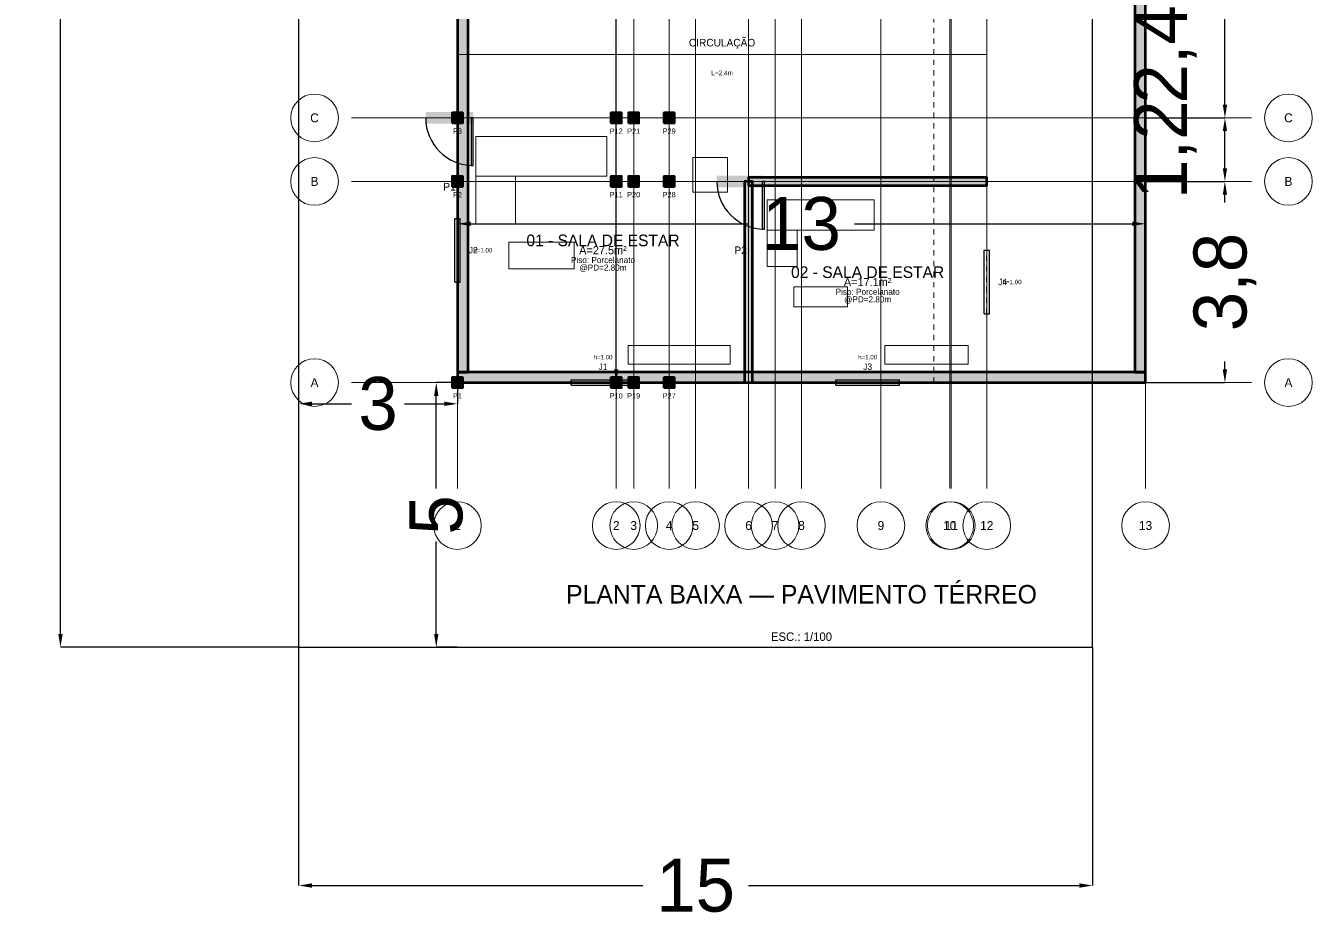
# Model space of a CAD drawing. Header units: metres. Extents: x -5.2 to 19.3, y -5.2 to 35.4.
# Drawn here: x -5.16 to 19.15, y -5.16 to 11.74 of the extents above; entities that cross this region are included whole.
import ezdxf

# ---------------------------------------------------------------- set-up
doc = ezdxf.new("R2010")
doc.units = ezdxf.units.M
doc.linetypes.add('DASHED', pattern=[0.2, 0.1, -0.1])
for name, color, linetype, lineweight in [('ANNOTATIONS', 8, 'Continuous', 13), ('DIMENSIONS', 8, 'Continuous', 13), ('DOORS', 7, 'Continuous', 25), ('FURNITURE', 9, 'Continuous', 13), ('GRID', 9, 'Continuous', 13), ('LOT', 8, 'Continuous', 25), ('SETBACKS', 9, 'DASHED', 13), ('STRUCTURE', 7, 'Continuous', 50), ('TEXT', 7, 'Continuous', 13), ('WALLS', 7, 'Continuous', 70), ('WINDOWS', 7, 'Continuous', 25)]:
    doc.layers.add(name, color=color, linetype=linetype, lineweight=lineweight)
doc.dimstyles.get("Standard").update_dxf_attribs({"dimtxt": 2.5, "dimasz": 2.5, "dimexe": 1.25, "dimexo": 0.625, "dimtad": 1, "dimcen": 2.5, "dimazin": 3, "dimtfac": 1, "dimtmove": 0, "dimatfit": 3})

# ---------------------------------------------------------------- blocks, each defined once
blk = doc.blocks.new('_CLOSEDFILLED')
at = {"color": 0, "linetype": 'BYBLOCK'}
blk.add_solid([(-1, 0.164), (0, 0), (-1, -0.164)], dxfattribs=at)
blk = doc.blocks.new('*D13')
for p, q in [((16, 8.8), (17.5, 8.8)), ((17.5, 8.4), (17.5, 8.55)), ((17.5, 5.25), (17.5, 5.4)), ((16, 5), (17.5, 5))]:
    blk.add_line(p, q)
at = {"layer": 'Defpoints'}
for p in [(16, 8.8), (16, 5), (17.5, 5)]:
    blk.add_point(p, dxfattribs=at)
at = {"layer": 'DIMENSIONS', "xscale": 0.25, "yscale": 0.25}
for p, rotation in [((17.5, 8.8), 90), ((17.5, 5), 270)]:
    blk.add_blockref('_CLOSEDFILLED', p, dxfattribs=dict(at, rotation=rotation))
at = {"layer": 'DIMENSIONS', "insert": (17.5, 6.9), "char_height": 1, "attachment_point": 5, "rotation": 90}
blk.add_mtext('3,8', dxfattribs=at)
blk = doc.blocks.new('*D14')
for p, q in [((16, 10), (17.5, 10)), ((17.5, 9.05), (17.5, 9.75)), ((16, 8.8), (17.5, 8.8))]:
    blk.add_line(p, q)
at = {"layer": 'Defpoints'}
for p in [(16, 10), (16, 8.8), (17.5, 8.8)]:
    blk.add_point(p, dxfattribs=at)
at = {"layer": 'DIMENSIONS', "xscale": 0.25, "yscale": 0.25}
for p, rotation in [((17.5, 10), 90), ((17.5, 8.8), 270)]:
    blk.add_blockref('_CLOSEDFILLED', p, dxfattribs=dict(at, rotation=rotation))
at = {"layer": 'DIMENSIONS', "insert": (16.375, 9.4), "char_height": 1, "attachment_point": 5, "rotation": 90}
blk.add_mtext('1,2', dxfattribs=at)
blk = doc.blocks.new('*D15')
for p, q in [((16, 12.4), (17.5, 12.4)), ((17.5, 10.25), (17.5, 12.15)), ((16, 10), (17.5, 10))]:
    blk.add_line(p, q)
at = {"layer": 'Defpoints'}
for p in [(16, 12.4), (16, 10), (17.5, 10)]:
    blk.add_point(p, dxfattribs=at)
at = {"layer": 'DIMENSIONS', "xscale": 0.25, "yscale": 0.25}
for p, rotation in [((17.5, 12.4), 90), ((17.5, 10), 270)]:
    blk.add_blockref('_CLOSEDFILLED', p, dxfattribs=dict(at, rotation=rotation))
at = {"layer": 'DIMENSIONS', "insert": (16.375, 11.2), "char_height": 1, "attachment_point": 5, "rotation": 90}
blk.add_mtext('2,4', dxfattribs=at)
blk = doc.blocks.new('*D27')
for p, q in [((3, 5), (3, 8)), ((3.25, 8), (8.5, 8)), ((10.5, 8), (15.75, 8)), ((16, 5), (16, 8))]:
    blk.add_line(p, q)
at = {"layer": 'Defpoints'}
for p in [(3, 8), (3, 5), (16, 5)]:
    blk.add_point(p, dxfattribs=at)
at = {"layer": 'DIMENSIONS', "xscale": 0.25, "yscale": 0.25, "rotation": 180}
blk.add_blockref('_CLOSEDFILLED', (3, 8), dxfattribs=at)
at = {"layer": 'DIMENSIONS', "xscale": 0.25, "yscale": 0.25}
blk.add_blockref('_CLOSEDFILLED', (16, 8), dxfattribs=at)
at = {"layer": 'DIMENSIONS', "insert": (9.5, 8), "char_height": 1, "attachment_point": 5}
blk.add_mtext('13', dxfattribs=at)
blk = doc.blocks.new('*D28')
for p, q in [((3, 32.12), (6, 32.12)), ((6, 21.06), (6, 31.87)), ((6, 5.25), (6, 16.06)), ((3, 5), (6, 5))]:
    blk.add_line(p, q)
at = {"layer": 'Defpoints'}
for p in [(3, 32.12), (3, 5), (6, 5)]:
    blk.add_point(p, dxfattribs=at)
at = {"layer": 'DIMENSIONS', "xscale": 0.25, "yscale": 0.25}
for p, rotation in [((6, 32.12), 90), ((6, 5), 270)]:
    blk.add_blockref('_CLOSEDFILLED', p, dxfattribs=dict(at, rotation=rotation))
at = {"layer": 'DIMENSIONS', "insert": (6, 18.56), "char_height": 1, "attachment_point": 5, "rotation": 90}
blk.add_mtext('27,12', dxfattribs=at)
blk = doc.blocks.new('*D29')
for p, q in [((0, 0), (0, -4.5)), ((15, 0), (15, -4.5)), ((0.25, -4.5), (6.5, -4.5)), ((8.5, -4.5), (14.75, -4.5))]:
    blk.add_line(p, q)
at = {"layer": 'Defpoints'}
for p in [(0, 0), (15, 0), (0, -4.5)]:
    blk.add_point(p, dxfattribs=at)
at = {"layer": 'DIMENSIONS', "xscale": 0.25, "yscale": 0.25, "rotation": 180}
blk.add_blockref('_CLOSEDFILLED', (0, -4.5), dxfattribs=at)
at = {"layer": 'DIMENSIONS', "xscale": 0.25, "yscale": 0.25}
blk.add_blockref('_CLOSEDFILLED', (15, -4.5), dxfattribs=at)
at = {"layer": 'DIMENSIONS', "insert": (7.5, -4.5), "char_height": 1, "attachment_point": 5}
blk.add_mtext('15', dxfattribs=at)
blk = doc.blocks.new('*D30')
for p, q in [((0, 35), (-4.5, 35)), ((-4.5, 18.5), (-4.5, 34.75)), ((-4.5, 0.25), (-4.5, 16.5)), ((0, 0), (-4.5, 0))]:
    blk.add_line(p, q)
at = {"layer": 'Defpoints'}
for p in [(0, 35), (-4.5, 0), (0, 0)]:
    blk.add_point(p, dxfattribs=at)
at = {"layer": 'DIMENSIONS', "xscale": 0.25, "yscale": 0.25}
for p, rotation in [((-4.5, 35), 90), ((-4.5, 0), 270)]:
    blk.add_blockref('_CLOSEDFILLED', p, dxfattribs=dict(at, rotation=rotation))
at = {"layer": 'DIMENSIONS', "insert": (-4.5, 17.5), "char_height": 1, "attachment_point": 5, "rotation": 90}
blk.add_mtext('35', dxfattribs=at)
blk = doc.blocks.new('*D31')
for p, q in [((0, 5), (0, 4.6)), ((3, 5), (3, 4.6)), ((0.25, 4.6), (1, 4.6)), ((2, 4.6), (2.75, 4.6))]:
    blk.add_line(p, q)
at = {"layer": 'Defpoints'}
for p in [(0, 5), (3, 5), (0, 4.6)]:
    blk.add_point(p, dxfattribs=at)
at = {"layer": 'DIMENSIONS', "xscale": 0.25, "yscale": 0.25, "rotation": 180}
blk.add_blockref('_CLOSEDFILLED', (0, 4.6), dxfattribs=at)
at = {"layer": 'DIMENSIONS', "xscale": 0.25, "yscale": 0.25}
blk.add_blockref('_CLOSEDFILLED', (3, 4.6), dxfattribs=at)
at = {"layer": 'DIMENSIONS', "insert": (1.5, 4.6), "char_height": 1, "attachment_point": 5}
blk.add_mtext('3', dxfattribs=at)
blk = doc.blocks.new('*D32')
for p, q in [((3, 5), (2.6, 5)), ((2.6, 3), (2.6, 4.75)), ((2.6, 0.25), (2.6, 2)), ((3, 0), (2.6, 0))]:
    blk.add_line(p, q)
at = {"layer": 'Defpoints'}
for p in [(3, 5), (2.6, 0), (3, 0)]:
    blk.add_point(p, dxfattribs=at)
at = {"layer": 'DIMENSIONS', "xscale": 0.25, "yscale": 0.25}
for p, rotation in [((2.6, 5), 90), ((2.6, 0), 270)]:
    blk.add_blockref('_CLOSEDFILLED', p, dxfattribs=dict(at, rotation=rotation))
at = {"layer": 'DIMENSIONS', "insert": (2.6, 2.5), "char_height": 1, "attachment_point": 5, "rotation": 90}
blk.add_mtext('5', dxfattribs=at)

msp = doc.modelspace()

# ---------------------------------------------------------------- hatches: boundary and pattern name
at = {"layer": 'DOORS'}
h = msp.add_hatch(color=7, dxfattribs=at)
h.dxf.hatch_style = 1
h.paths.add_polyline_path([(2.4, 9.89), (3.3, 9.89), (3.3, 10.11), (2.4, 10.11)])
h = msp.add_hatch(color=7, dxfattribs=at)
h.dxf.hatch_style = 1
h.paths.add_polyline_path([(7.9, 8.69), (8.8, 8.69), (8.8, 8.91), (7.9, 8.91)])
at = {"layer": 'STRUCTURE'}
h = msp.add_hatch(color=7, dxfattribs=at)
h.dxf.hatch_style = 1
h.paths.add_polyline_path([(2.9, 9.9), (3.1, 9.9), (3.1, 10.1), (2.9, 10.1)])
h = msp.add_hatch(color=7, dxfattribs=at)
h.dxf.hatch_style = 1
h.paths.add_polyline_path([(5.9, 9.9), (6.1, 9.9), (6.1, 10.1), (5.9, 10.1)])
h = msp.add_hatch(color=7, dxfattribs=at)
h.dxf.hatch_style = 1
h.paths.add_polyline_path([(6.23, 9.9), (6.43, 9.9), (6.43, 10.1), (6.23, 10.1)])
h = msp.add_hatch(color=7, dxfattribs=at)
h.dxf.hatch_style = 1
h.paths.add_polyline_path([(6.9, 9.9), (7.1, 9.9), (7.1, 10.1), (6.9, 10.1)])
h = msp.add_hatch(color=7, dxfattribs=at)
h.dxf.hatch_style = 1
h.paths.add_polyline_path([(2.9, 8.7), (3.1, 8.7), (3.1, 8.9), (2.9, 8.9)])
h = msp.add_hatch(color=7, dxfattribs=at)
h.dxf.hatch_style = 1
h.paths.add_polyline_path([(5.9, 8.7), (6.1, 8.7), (6.1, 8.9), (5.9, 8.9)])
h = msp.add_hatch(color=7, dxfattribs=at)
h.dxf.hatch_style = 1
h.paths.add_polyline_path([(6.23, 8.7), (6.43, 8.7), (6.43, 8.9), (6.23, 8.9)])
h = msp.add_hatch(color=7, dxfattribs=at)
h.dxf.hatch_style = 1
h.paths.add_polyline_path([(6.9, 8.7), (7.1, 8.7), (7.1, 8.9), (6.9, 8.9)])
h = msp.add_hatch(color=7, dxfattribs=at)
h.dxf.hatch_style = 1
h.paths.add_polyline_path([(2.9, 4.9), (3.1, 4.9), (3.1, 5.1), (2.9, 5.1)])
h = msp.add_hatch(color=7, dxfattribs=at)
h.dxf.hatch_style = 1
h.paths.add_polyline_path([(5.9, 4.9), (6.1, 4.9), (6.1, 5.1), (5.9, 5.1)])
h = msp.add_hatch(color=7, dxfattribs=at)
h.dxf.hatch_style = 1
h.paths.add_polyline_path([(6.23, 4.9), (6.43, 4.9), (6.43, 5.1), (6.23, 5.1)])
h = msp.add_hatch(color=7, dxfattribs=at)
h.dxf.hatch_style = 1
h.paths.add_polyline_path([(6.9, 4.9), (7.1, 4.9), (7.1, 5.1), (6.9, 5.1)])
at = {"layer": 'WALLS'}
h = msp.add_hatch(color=7, dxfattribs=at)
h.dxf.hatch_style = 1
h.paths.add_polyline_path([(3, 5.2), (3.2, 5.2), (3.2, 31.92), (3, 31.92)])
h = msp.add_hatch(color=7, dxfattribs=at)
h.dxf.hatch_style = 1
h.paths.add_polyline_path([(15.8, 5.2), (16, 5.2), (16, 31.92), (15.8, 31.92)])
h = msp.add_hatch(color=7, dxfattribs=at)
h.dxf.hatch_style = 1
h.paths.add_polyline_path([(8.425, 5), (8.575, 5), (8.575, 8.8), (8.425, 8.8)])
h = msp.add_hatch(color=7, dxfattribs=at)
h.dxf.hatch_style = 1
h.paths.add_polyline_path([(8.5, 8.725), (13, 8.725), (13, 8.875), (8.5, 8.875)])
h = msp.add_hatch(color=7, dxfattribs=at)
h.dxf.hatch_style = 1
h.paths.add_polyline_path([(3, 5), (16, 5), (16, 5.2), (3, 5.2)])

# ---------------------------------------------------------------- linework, layer by layer
at = {"layer": 'DOORS'}
for points in [[(3.26, 9.1), (3.3, 9.1), (3.3, 10), (3.26, 10)], [(8.76, 7.9), (8.8, 7.9), (8.8, 8.8), (8.76, 8.8)]]:
    msp.add_lwpolyline(points, close=True, dxfattribs=at)
for centre in [(3.3, 10), (8.8, 8.8)]:
    msp.add_arc(centre, 0.9, 180, 270, dxfattribs=at)
at = {"layer": 'FURNITURE'}
for points in [[(3.35, 8.9), (5.825, 8.9), (5.825, 9.65), (3.35, 9.65)], [(7.45, 8.6), (8.1, 8.6), (8.1, 9.25), (7.45, 9.25)], [(3.35, 8), (4.1, 8), (4.1, 8.9), (3.35, 8.9)], [(8.85, 7.88), (10.875, 7.88), (10.875, 8.45), (8.85, 8.45)], [(8.85, 7.196), (9.42, 7.196), (9.42, 7.88), (8.85, 7.88)], [(3.969, 7.15), (5.206, 7.15), (5.206, 7.65), (3.969, 7.65)], [(9.356, 6.43), (10.369, 6.43), (10.369, 6.81), (9.356, 6.81)], [(6.225, 5.35), (8.15, 5.35), (8.15, 5.7), (6.225, 5.7)], [(11.075, 5.35), (12.65, 5.35), (12.65, 5.7), (11.075, 5.7)]]:
    msp.add_lwpolyline(points, close=True, dxfattribs=at)
at = {"layer": 'GRID'}
for p, q in [((3, 3), (3, 34.12)), ((6, 3), (6, 34.12)), ((6.33, 3), (6.33, 34.12)), ((7, 3), (7, 34.12)), ((7.5, 3), (7.5, 34.12)), ((8.5, 3), (8.5, 34.12)), ((9, 3), (9, 34.12)), ((9.5, 3), (9.5, 34.12)), ((11, 3), (11, 34.12)), ((12.3, 3), (12.3, 34.12)), ((12.33, 3), (12.33, 34.12)), ((13, 3), (13, 34.12)), ((16, 3), (16, 34.12)), ((3, 11.2), (13, 11.2)), ((1, 10), (18, 10)), ((1, 8.8), (18, 8.8)), ((1, 5), (18, 5))]:
    msp.add_line(p, q, dxfattribs=at)
for centre in [(0.3, 10), (18.7, 10), (0.3, 8.8), (18.7, 8.8), (0.3, 5), (18.7, 5), (3, 2.3), (6, 2.3), (6.33, 2.3), (7, 2.3), (7.5, 2.3), (8.5, 2.3), (9, 2.3), (9.5, 2.3), (11, 2.3), (12.3, 2.3), (12.33, 2.3), (13, 2.3), (16, 2.3)]:
    msp.add_circle(centre, 0.45, dxfattribs=at)
at = {"layer": 'LOT'}
msp.add_lwpolyline([(0, 0), (15, 0), (15, 35), (0, 35)], close=True, dxfattribs=at)
at = {"layer": 'SETBACKS'}
msp.add_lwpolyline([(3, 5), (12, 5), (12, 32), (3, 32)], close=True, dxfattribs=at)
at = {"layer": 'STRUCTURE'}
for points in [[(2.9, 9.9), (3.1, 9.9), (3.1, 10.1), (2.9, 10.1)], [(5.9, 9.9), (6.1, 9.9), (6.1, 10.1), (5.9, 10.1)], [(6.23, 9.9), (6.43, 9.9), (6.43, 10.1), (6.23, 10.1)], [(6.9, 9.9), (7.1, 9.9), (7.1, 10.1), (6.9, 10.1)], [(2.9, 8.7), (3.1, 8.7), (3.1, 8.9), (2.9, 8.9)], [(5.9, 8.7), (6.1, 8.7), (6.1, 8.9), (5.9, 8.9)], [(6.23, 8.7), (6.43, 8.7), (6.43, 8.9), (6.23, 8.9)], [(6.9, 8.7), (7.1, 8.7), (7.1, 8.9), (6.9, 8.9)], [(2.9, 4.9), (3.1, 4.9), (3.1, 5.1), (2.9, 5.1)], [(5.9, 4.9), (6.1, 4.9), (6.1, 5.1), (5.9, 5.1)], [(6.23, 4.9), (6.43, 4.9), (6.43, 5.1), (6.23, 5.1)], [(6.9, 4.9), (7.1, 4.9), (7.1, 5.1), (6.9, 5.1)]]:
    msp.add_lwpolyline(points, close=True, dxfattribs=at)
at = {"layer": 'WALLS'}
for points in [[(3, 5.2), (3.2, 5.2), (3.2, 31.92), (3, 31.92)], [(15.8, 5.2), (16, 5.2), (16, 31.92), (15.8, 31.92)], [(8.425, 5), (8.575, 5), (8.575, 8.8), (8.425, 8.8)], [(8.5, 8.725), (13, 8.725), (13, 8.875), (8.5, 8.875)], [(3, 5), (16, 5), (16, 5.2), (3, 5.2)]]:
    msp.add_lwpolyline(points, close=True, dxfattribs=at)
at = {"layer": 'WINDOWS'}
for p, q in [((2.95, 6.9), (2.95, 8.1)), ((2.95, 8.1), (3.05, 8.1)), ((3.05, 6.9), (3.05, 8.1)), ((12.95, 6.3), (12.95, 7.5)), ((12.95, 7.5), (13.05, 7.5)), ((13.05, 6.3), (13.05, 7.5)), ((2.95, 6.9), (3.05, 6.9)), ((12.95, 6.3), (13.05, 6.3)), ((5.15, 5.05), (6.35, 5.05)), ((5.15, 4.95), (5.15, 5.05)), ((5.15, 4.95), (6.35, 4.95)), ((6.35, 4.95), (6.35, 5.05)), ((10.15, 5.05), (11.35, 5.05)), ((10.15, 4.95), (10.15, 5.05)), ((10.15, 4.95), (11.35, 4.95)), ((11.35, 4.95), (11.35, 5.05))]:
    msp.add_line(p, q, dxfattribs=at)
at = {"layer": 'WINDOWS', "linetype": 'DASHED'}
for p, q in [((3, 6.9), (3, 8.1)), ((13, 6.3), (13, 7.5)), ((5.15, 5), (6.35, 5)), ((10.15, 5), (11.35, 5))]:
    msp.add_line(p, q, dxfattribs=at)

# ---------------------------------------------------------------- texts
at = {"layer": 'ANNOTATIONS', "attachment_point": 5}
for s, insert, char_height in [('P1', (2.85, 8.7), 0.144), ('J2', (3.3, 7.5), 0.12), ('h=1.00', (3.48, 7.5), 0.084), ('P2', (8.35, 7.5), 0.144), ('Piso: Porcelanato', (5.75, 7.315), 0.1155), ('@PD=2.80m', (5.75, 7.161), 0.1155), ('J4', (13.3, 6.9), 0.12), ('h=1.00', (13.48, 6.9), 0.084), ('Piso: Porcelanato', (10.75, 6.715), 0.1155), ('@PD=2.80m', (10.75, 6.561), 0.1155), ('h=1.00', (5.75, 5.48), 0.084), ('J1', (5.75, 5.3), 0.12), ('h=1.00', (10.75, 5.48), 0.084), ('J3', (10.75, 5.3), 0.12)]:
    msp.add_mtext(s, dxfattribs=dict(at, insert=insert, char_height=char_height))
at = {"layer": 'GRID', "char_height": 0.168, "attachment_point": 5}
for s, insert in [('C', (0.3, 10)), ('C', (18.7, 10)), ('B', (0.3, 8.8)), ('B', (18.7, 8.8)), ('A', (0.3, 5)), ('A', (18.7, 5)), ('1', (3, 2.3)), ('2', (6, 2.3)), ('3', (6.33, 2.3)), ('4', (7, 2.3)), ('5', (7.5, 2.3)), ('6', (8.5, 2.3)), ('7', (9, 2.3)), ('8', (9.5, 2.3)), ('9', (11, 2.3)), ('10', (12.3, 2.3)), ('11', (12.33, 2.3)), ('12', (13, 2.3)), ('13', (16, 2.3))]:
    msp.add_mtext(s, dxfattribs=dict(at, insert=insert))
at = {"layer": 'TEXT', "attachment_point": 5}
for s, insert, char_height in [('CIRCULAÇÃO', (8, 11.4), 0.143), ('L=2.4m', (8, 10.85), 0.088), ('P3', (3, 9.75), 0.1), ('P12', (6, 9.75), 0.1), ('P21', (6.33, 9.75), 0.1), ('P29', (7, 9.75), 0.1), ('P2', (3, 8.55), 0.1), ('P11', (6, 8.55), 0.1), ('P20', (6.33, 8.55), 0.1), ('P28', (7, 8.55), 0.1), ('01 - SALA DE ESTAR', (5.75, 7.685), 0.22), ('A=27.5m²', (5.75, 7.5), 0.154), ('02 - SALA DE ESTAR', (10.75, 7.085), 0.22), ('A=17.1m²', (10.75, 6.9), 0.154), ('P1', (3, 4.75), 0.1), ('P10', (6, 4.75), 0.1), ('P19', (6.33, 4.75), 0.1), ('P27', (7, 4.75), 0.1), ('PLANTA BAIXA — PAVIMENTO TÉRREO', (9.5, 1), 0.35), ('ESC.: 1/100', (9.5, 0.2), 0.16)]:
    msp.add_mtext(s, dxfattribs=dict(at, insert=insert, char_height=char_height))

# ---------------------------------------------------------------- dimensions: what is measured, and where the dimension line sits
at = {"layer": 'DIMENSIONS'}
for base, p1, p2, picture, middle in [((-4.5, 0), (0, 0), (0, 35), '*D30', (-4.5, 17.5)), ((6, 5), (3, 5), (3, 32.12), '*D28', (6, 18.56)), ((17.5, 10), (16, 10), (16, 12.4), '*D15', (16.375, 11.2)), ((17.5, 8.8), (16, 8.8), (16, 10), '*D14', (16.375, 9.4)), ((17.5, 5), (16, 5), (16, 8.8), '*D13', (17.5, 6.9)), ((2.6, 0), (3, 0), (3, 5), '*D32', (2.6, 2.5))]:
    dim = msp.add_linear_dim(base=base, p1=p1, p2=p2, angle=90, dimstyle='Standard', dxfattribs=at)
    dim.commit()
    dim.dimension.update_dxf_attribs({"geometry": picture, "text_midpoint": middle})
for base, p1, p2, picture, middle in [((3, 8), (3, 5), (16, 5), '*D27', (9.5, 8)), ((0, 4.6), (0, 5), (3, 5), '*D31', (1.5, 4.6)), ((0, -4.5), (0, 0), (15, 0), '*D29', (7.5, -4.5))]:
    dim = msp.add_linear_dim(base=base, p1=p1, p2=p2, dimstyle='Standard', dxfattribs=at)
    dim.commit()
    dim.dimension.update_dxf_attribs({"geometry": picture, "text_midpoint": middle})

doc.saveas('drawing.dxf')
